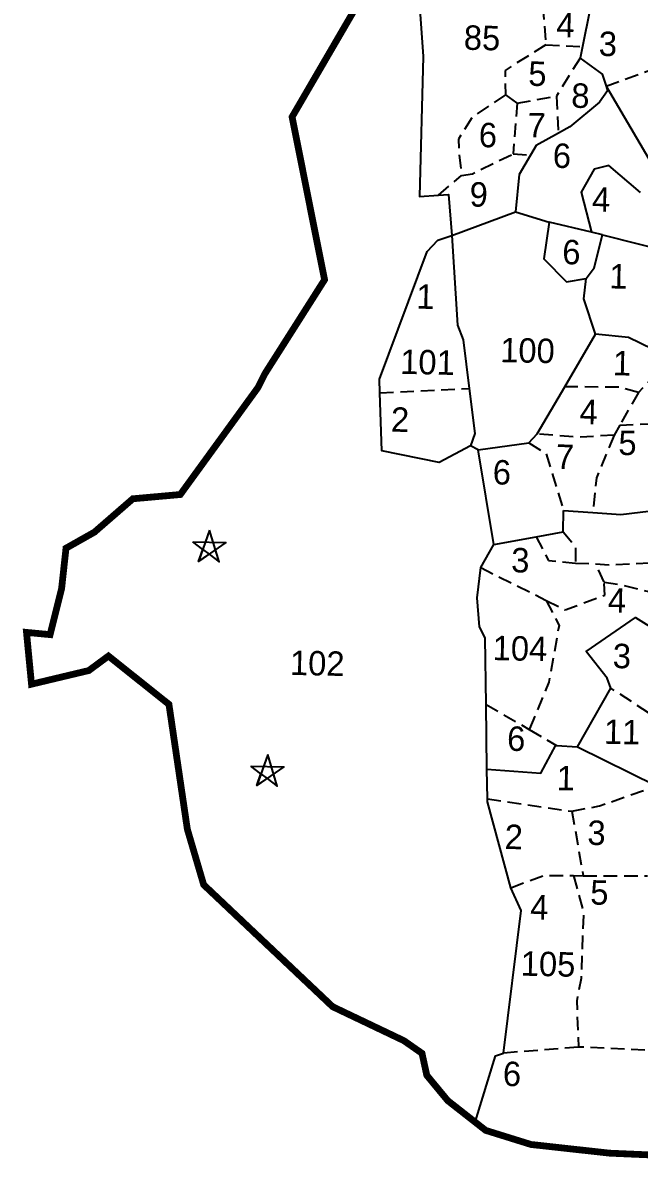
# Model space of a CAD drawing. Header units: metres. Extents: x 291404 to 294611, y 2095644 to 2100556.
# Drawn here: x 291403.5 to 291630, y 2099698.9 to 2100116 of the extents above; entities that cross this region are included whole.
import ezdxf
from ezdxf.enums import TextEntityAlignment as Align

# ---------------------------------------------------------------- set-up
doc = ezdxf.new("R2010")
doc.units = ezdxf.units.M
doc.header["$MEASUREMENT"] = 0
doc.linetypes.add('DASHED', pattern=[0.75, 0.5, -0.25])
for name, color, linetype in [('OFF', 1, 'Continuous'), ('POLY_PARCEL', 6, 'Continuous'), ('POLY_SUBPARCEL', 6, 'DASHED'), ('SYM_STONE', 1, 'Continuous'), ('TEXT_MAPIN', 7, 'Continuous'), ('TEXT_PARCEL', 7, 'Continuous'), ('V_BOUND_LINE', 7, 'Continuous')]:
    doc.layers.add(name, color=color, linetype=linetype)
doc.styles.add('TEXT_MAP', font='', dxfattribs={"height": 2.5})
doc.styles.get('TEXT_MAP').set_extended_font_data('Kruti Dev 050')

# ---------------------------------------------------------------- blocks, each defined once
blk = doc.blocks.new('STONE_STAR')
for points in [[(0, 0.639), (-0.376, -0.517), (0, -0.244), (0.375, -0.517)], [(-0.607, 0.197), (0.607, 0.197), (-0.376, -0.517), (-0.233, -0.075)]]:
    blk.add_lwpolyline(points, close=True)
blk.add_lwpolyline([(-0.233, -0.075), (0, -0.244)])

msp = doc.modelspace()

# ---------------------------------------------------------------- linework, layer by layer
at = {"layer": 'OFF'}
msp.add_lwpolyline([(291617.79, 2100092.67), (291633.52, 2100066.06)], dxfattribs=at)
at = {"layer": 'POLY_PARCEL'}
for points in [[(291551.21, 2100129.64), (291548.99, 2100126.11), (291550.65, 2100103.56), (291549.2, 2100052.14), (291556.28, 2100052.69)], [(291611.8, 2100120.63), (291609.06, 2100107.22)], [(291609.06, 2100107.22), (291608.21, 2100103.05)], [(291608.21, 2100103.05), (291616.31, 2100097.16), (291617.79, 2100092.67)], [(291617.79, 2100092.67), (291618.32, 2100091.04), (291615.37, 2100086.82), (291604.45, 2100077.76), (291600.24, 2100075.4)], [(291600.24, 2100075.4), (291592.15, 2100070.88), (291590.06, 2100067.37)], [(291590.06, 2100067.37), (291585.84, 2100060.29), (291584.49, 2100046.61)], [(291630.4, 2100053.62), (291618.81, 2100063.52), (291613.42, 2100062.2), (291608.59, 2100053.73), (291612.39, 2100039.05)], [(291556.28, 2100052.69), (291559.94, 2100052.98), (291561.06, 2100037.82)], [(291561.06, 2100037.82), (291584.49, 2100046.61)], [(291584.49, 2100046.61), (291596.92, 2100042.77)], [(291596.92, 2100042.77), (291594.85, 2100029.24), (291603.25, 2100020.84), (291610.43, 2100022.12)], [(291612.39, 2100039.05), (291596.92, 2100042.77)], [(291534.73, 2099980.02), (291534.55, 2099985.14), (291552, 2100031.94), (291556.02, 2100036.14), (291561.06, 2100037.82)], [(291561.06, 2100037.82), (291563.22, 2100004.9), (291565.25, 2099999.49), (291567.46, 2099981.69)], [(291610.43, 2100022.12), (291613.37, 2100025.98), (291616.49, 2100038.07)], [(291616.49, 2100038.07), (291643.16, 2100031.42)], [(291613.92, 2100001.67), (291609.55, 2100014.63), (291610.43, 2100022.12)], [(291602.57, 2099982.27), (291613.92, 2100001.67)], [(291634.83, 2099996.15), (291626.05, 2100000.34), (291613.92, 2100001.67)], [(291567.46, 2099981.69), (291569.52, 2099965.1), (291568.03, 2099960.63)], [(291592.47, 2099965), (291602.57, 2099982.27)], [(291568.03, 2099960.63), (291556.45, 2099954.45), (291535.45, 2099958.83), (291534.73, 2099980.02)], [(291589.44, 2099961.66), (291592.47, 2099965)], [(291570.85, 2099959.14), (291568.03, 2099960.63)], [(291570.85, 2099959.14), (291589.44, 2099961.66)], [(291576.55, 2099924.36), (291570.85, 2099959.14)], [(291602, 2099929.03), (291602.17, 2099936.88)], [(291602.17, 2099936.88), (291612.88, 2099936.11)], [(291612.88, 2099936.11), (291623.24, 2099935.36), (291640.44, 2099937.5)], [(291576.55, 2099924.36), (291592.03, 2099927.2)], [(291592.03, 2099927.2), (291602, 2099929.03)], [(291571.72, 2099915.89), (291576.55, 2099924.36)], [(291573.68, 2099865.62), (291573.31, 2099890.12), (291571.25, 2099894.1), (291570.41, 2099904.84), (291571.72, 2099915.89)], [(291619.47, 2099871.62), (291618.11, 2099875.23), (291610.46, 2099885.04), (291628.6, 2099897.51), (291652.95, 2099882.34)], [(291607.21, 2099850.09), (291619.47, 2099871.62)], [(291574.03, 2099841.83), (291573.68, 2099865.62)], [(291574.03, 2099841.83), (291593.77, 2099840.37), (291599.35, 2099850.61), (291599.52, 2099850.6)], [(291599.52, 2099850.6), (291607.21, 2099850.09)], [(291607.21, 2099850.09), (291636.31, 2099835.75)], [(291574.18, 2099830.99), (291574.03, 2099841.83)], [(291582.82, 2099798.28), (291574.2, 2099829.91), (291574.18, 2099830.99)], [(291580.1, 2099737.58), (291586.58, 2099789.98), (291582.82, 2099798.28)], [(291569.66, 2099712.23), (291577.21, 2099736.57), (291580.1, 2099737.58)]]:
    msp.add_lwpolyline(points, dxfattribs=at)
at = {"layer": 'POLY_SUBPARCEL', "ltscale": 10, "flags": 128}
for points in [[(291594.55, 2100122.23), (291595.63, 2100107.89)], [(291617.79, 2100092.67), (291653.24, 2100105.58), (291672.87, 2100113.8), (291684.41, 2100114.27)], [(291595.63, 2100107.89), (291580.66, 2100098.48), (291580.83, 2100089.48)], [(291595.63, 2100107.89), (291609.06, 2100107.22)], [(291608.21, 2100103.05), (291599.56, 2100089.08)], [(291580.83, 2100089.48), (291568.77, 2100081.45), (291563.55, 2100073.28), (291563.79, 2100067.87), (291564.7, 2100059.93)], [(291580.83, 2100089.48), (291585.09, 2100086.5)], [(291585.09, 2100086.5), (291599.56, 2100089.08)], [(291599.56, 2100089.08), (291600.24, 2100075.4)], [(291585.09, 2100086.5), (291583.61, 2100067.81)], [(291564.7, 2100059.93), (291568.68, 2100060.56), (291583.61, 2100067.81)], [(291583.61, 2100067.81), (291590.06, 2100067.37)], [(291556.28, 2100052.69), (291564.7, 2100059.93)], [(291616.49, 2100038.07), (291612.39, 2100039.05)], [(291641.53, 2099992.95), (291629.66, 2099980.19)], [(291534.73, 2099980.02), (291567.46, 2099981.69)], [(291629.66, 2099980.19), (291622.5, 2099982.14), (291602.57, 2099982.27)], [(291629.66, 2099980.19), (291622.78, 2099968.2)], [(291622.78, 2099968.2), (291620.68, 2099964.53)], [(291622.78, 2099968.2), (291643.84, 2099969.08)], [(291620.68, 2099964.53), (291607.33, 2099963.74), (291592.47, 2099965)], [(291620.68, 2099964.53), (291614.22, 2099948.82), (291612.88, 2099936.11)], [(291589.44, 2099961.66), (291595.7, 2099957.77), (291602.17, 2099936.88)], [(291592.03, 2099927.2), (291596.67, 2099918.5), (291606.49, 2099917.55)], [(291602, 2099929.03), (291606.51, 2099923.69), (291606.49, 2099917.55)], [(291613.9, 2099917.29), (291618.97, 2099916.94), (291634.48, 2099917.69), (291643.51, 2099925.78)], [(291571.72, 2099915.89), (291595.82, 2099903.83)], [(291606.49, 2099917.55), (291613.9, 2099917.29)], [(291617.03, 2099910.5), (291613.9, 2099917.29)], [(291595.82, 2099903.83), (291602.77, 2099900.36), (291617.29, 2099905.81), (291617.03, 2099910.5)], [(291617.03, 2099910.5), (291622.78, 2099909.66), (291664.59, 2099899.54)], [(291595.82, 2099903.83), (291600.48, 2099894.65), (291596.79, 2099873.84), (291589.56, 2099856.39)], [(291633.34, 2099862.54), (291619.47, 2099871.62)], [(291573.68, 2099865.62), (291589.56, 2099856.39)], [(291589.56, 2099856.39), (291599.52, 2099850.6)], [(291605.18, 2099826.41), (291615.31, 2099828.35), (291636.31, 2099835.75)], [(291574.18, 2099830.99), (291605.18, 2099826.41)], [(291605.18, 2099826.41), (291609.38, 2099802.73)], [(291582.82, 2099798.28), (291594.62, 2099802.77), (291605.77, 2099802.74)], [(291605.77, 2099802.74), (291609.47, 2099789.48), (291608.59, 2099765.01), (291606.97, 2099756.76), (291607.63, 2099739.71)], [(291605.77, 2099802.74), (291609.38, 2099802.73)], [(291609.38, 2099802.73), (291633.04, 2099802.67)], [(291607.63, 2099739.71), (291580.1, 2099737.58)], [(291632.01, 2099738.59), (291608.77, 2099739.8), (291607.63, 2099739.71)]]:
    msp.add_lwpolyline(points, dxfattribs=at)
at = {"layer": 'V_BOUND_LINE', "const_width": 2.49}
for points in [[(291569.66, 2099712.23), (291559.61, 2099720.11), (291551.92, 2099729.41), (291550.16, 2099737.49), (291543.49, 2099742.14), (291517.34, 2099754.61), (291469.98, 2099799.4), (291463.98, 2099819.81), (291457.22, 2099865.67), (291435, 2099883.4), (291427.8, 2099878.08), (291406.75, 2099873.06), (291404.91, 2099892.09), (291413.58, 2099891.26), (291417.81, 2099908.24), (291419.42, 2099923.01), (291429.85, 2099928.9), (291443.96, 2099941.16), (291461.39, 2099942.72), (291489.93, 2099982.03), (291492.39, 2099986.98), (291514.38, 2100021.6), (291502.45, 2100081.41), (291547.95, 2100159.52)], [(291716.31, 2099712.25), (291714.79, 2099701.34), (291708.98, 2099700.82), (291633.59, 2099700.18), (291619.11, 2099700.81), (291590.19, 2099704), (291573.55, 2099709.18), (291569.66, 2099712.23)]]:
    msp.add_lwpolyline(points, dxfattribs=at)

# ---------------------------------------------------------------- block references
at = {"layer": 'SYM_STONE', "xscale": 9.974441035384446, "yscale": 9.974441035384446, "zscale": 9.974441035384446, "rotation": 358.7773004946598}
for p in [(291471.99, 2099923.25), (291493.36, 2099840.89)]:
    msp.add_blockref('STONE_STAR', p, dxfattribs=at)

# ---------------------------------------------------------------- texts
at = {"layer": 'TEXT_MAPIN', "style": 'TEXT_MAP'}
for s, height, p in [('4', 8.98, (291602.86, 2100115.13)), ('3', 8.98, (291618.44, 2100108.25)), ('5', 8.98, (291592.56, 2100097.22)), ('8', 8.98, (291608.35, 2100089.23)), ('7', 8.98, (291592.28, 2100078.35)), ('6', 8.98, (291574.38, 2100074.76)), ('6', 8.98, (291601.56, 2100067.16)), ('9', 8.98, (291571, 2100052.94)), ('4', 8.98, (291615.96, 2100051.08)), ('6', 8.98, (291605.04, 2100031.77)), ('1', 8.98, (291622.28, 2100022.86)), ('1', 8.98, (291551.41, 2100015.42)), ('1', 8.98, (291623.61, 2099990.96)), ('4', 8.98, (291611.39, 2099973.07)), ('2', 8.98, (291542.12, 2099970.31)), ('5', 8.98, (291625.65, 2099961.63)), ('7', 8.98, (291602.69, 2099956.6)), ('6', 8.98, (291579.51, 2099950.89)), ('3', 8.98, (291586.29, 2099918.6)), ('4', 8.98, (291621.78, 2099903.84)), ('3', 8.98, (291623.58, 2099883.41)), ('11', 8.977, (291623.66, 2099855.53)), ('6', 8.98, (291584.78, 2099853.05)), ('1', 8.98, (291602.95, 2099838.57)), ('3', 8.98, (291614.27, 2099818.49)), ('2', 8.98, (291583.89, 2099817.04)), ('5', 8.98, (291615.32, 2099796.5)), ('4', 8.98, (291593.24, 2099791.13)), ('6', 8.98, (291583.23, 2099729.93))]:
    msp.add_text(s, height=height, rotation=358.7773, dxfattribs=at).set_placement(p, align=Align.MIDDLE)
at = {"layer": 'TEXT_PARCEL', "style": 'TEXT_MAP'}
for s, p in [('85', (291572.22, 2100110.46)), ('100', (291588.91, 2099995.64)), ('101', (291552.18, 2099991.33)), ('104', (291586.15, 2099886.2)), ('102', (291511.7, 2099880.76)), ('105', (291596.47, 2099770.29))]:
    msp.add_text(s, height=8.977, rotation=358.7773, dxfattribs=at).set_placement(p, align=Align.MIDDLE)

doc.saveas('drawing.dxf')
